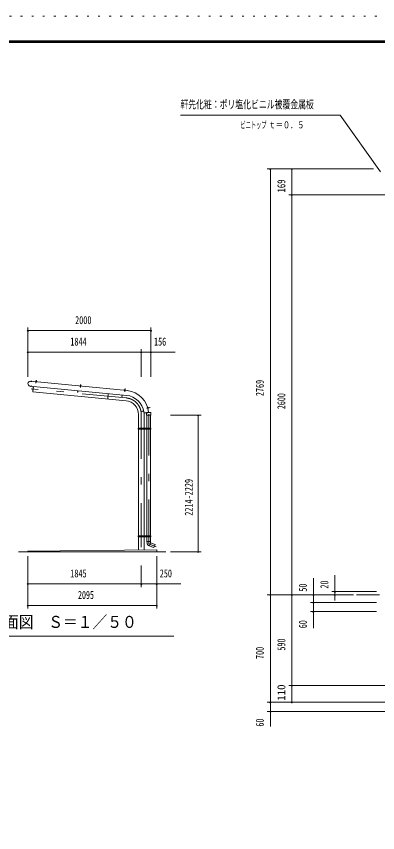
# Model space of a CAD drawing. Units: millimetres, scale not verified. Extents: x -25857 to 25867, y -10500 to 10500.
# Drawn here: x 10137 to 16013, y -2775 to 10500 of the extents above; entities that cross this region are included whole.
import ezdxf
from ezdxf.enums import TextEntityAlignment as Align

# ---------------------------------------------------------------- set-up
doc = ezdxf.new("R2010")
doc.units = ezdxf.units.MM
doc.header["$LTSCALE"] = 60
doc.linetypes.add('USER3', pattern=[24, 12, -5, 2, -5])
doc.linetypes.add('USER4', pattern=[3, 0.5, -2.5])
for name, color, linetype, lineweight in [('0-2_1-05BOLD', 7, 'Continuous', 18), ('0-3_1-25CENTER', 3, 'USER3', 18), ('0-5_1-55DIM', 3, 'Continuous', 18), ('0-6_2-02BOLD', 7, 'Continuous', 18), ('0-A_2-52DIM', 3, 'Continuous', 18), ('0-C_F-F1PAPER', 5, 'Continuous', 18), ('0-D_F-E_J_ADD', 5, 'USER4', 18)]:
    doc.layers.add(name, color=color, linetype=linetype, lineweight=lineweight)
doc.styles.add('ＭＳ ゴシック', font='')
doc.styles.get('ＭＳ ゴシック').set_extended_font_data('MS Gothic')

msp = doc.modelspace()

# ---------------------------------------------------------------- linework, layer by layer
at = {"layer": '0-2_1-05BOLD'}
for p, q in [((11939.36, 4413.16), (10366.22, 4564.64)), ((10456.29, 4566.74), (10455.8, 4561.64)), ((10462.27, 4561.02), (10462.75, 4566.12)), ((10358.85, 4488), (11931.67, 4336.54)), ((11177.46, 4492.15), (11177.95, 4497.25)), ((11184.42, 4496.63), (11183.93, 4491.53)), ((11899.62, 4427.77), (11899.13, 4422.67)), ((11905.59, 4422.05), (11906.08, 4427.14)), ((11630.66, 4365.53), (11622.31, 4278.84)), ((12279.32, 4135.15), (12284.36, 4136.04)), ((12285.49, 4129.65), (12280.45, 4128.75)), ((12294.62, 4131.51), (12293.58, 4137.42)), ((12124.77, 3800.67), (12124.77, 4025.67)), ((12207.06, 4080.32), (12184.4, 4076.33)), ((12213.87, 4025.67), (12213.87, 3800.67)), ((12287.3, 4060.56), (12225.21, 4054.97)), ((12254.44, 4057.49), (12254.44, 4057.6)), ((12257.64, 4057.49), (12257.64, 4057.89)), ((12261.63, 3800.67), (12261.63, 4012.49)), ((12316.63, 4012.49), (12316.63, 3800.67)), ((12117.07, 3792.67), (12123.17, 3792.67)), ((12123.17, 3784.67), (12123.17, 3800.67)), ((12124.77, 2053.27), (12124.77, 3784.67)), ((12213.87, 3784.67), (12213.87, 2053.27)), ((12215.47, 3800.67), (12215.47, 3784.67)), ((12260.03, 3784.67), (12260.03, 3800.67)), ((12261.63, 2053.27), (12261.63, 3784.67)), ((12316.63, 3784.67), (12316.63, 2053.27)), ((12318.23, 3800.67), (12318.23, 3784.67)), ((12318.23, 3792.67), (12324.33, 3792.67)), ((12123.17, 2045.27), (12117.07, 2045.27)), ((12123.17, 2037.27), (12123.17, 2053.27)), ((12124.77, 1821.86), (12124.77, 2037.27)), ((12213.87, 2037.27), (12213.87, 1822.71)), ((12215.47, 2053.27), (12215.47, 2037.27)), ((12260.03, 2037.27), (12260.03, 2053.27)), ((12261.63, 1961.8), (12261.63, 2037.27)), ((12316.63, 2037.27), (12316.63, 1961.8)), ((12318.23, 2053.27), (12318.23, 2037.27)), ((12324.33, 2045.27), (12318.23, 2045.27)), ((12298.05, 1888.03), (12373.82, 1860.46)), ((12319.63, 1938.71), (12300.82, 1887.03)), ((12569.32, 1794.67), (10174.32, 1794.67))]:
    msp.add_line(p, q, dxfattribs=at)
for points in [[(10451.07, 4562.1), (10467, 4560.57), (10466.84, 4558.97), (10450.92, 4560.51)], [(11172.73, 4492.61), (11172.58, 4491.02), (11188.5, 4489.48), (11188.66, 4491.08)], [(11894.24, 4421.53), (11894.39, 4423.12), (11910.32, 4421.59), (11910.17, 4419.99)], [(12279.7, 4123.8), (12281.27, 4124.07), (12278.49, 4139.83), (12276.92, 4139.55)], [(12253.24, 4012.49), (12323.24, 4012.49), (12323.24, 4057.49), (12253.24, 4057.49)], [(12117.07, 3784.67), (12117.07, 3800.67), (12324.33, 3800.67), (12324.33, 3784.67)], [(12324.33, 2037.27), (12324.33, 2053.27), (12117.07, 2053.27), (12117.07, 2037.27)]]:
    msp.add_lwpolyline(points, close=True, dxfattribs=at)
for points in [[(10452.57, 4561.96), (10453.06, 4567.05), (10453.97, 4567.47), (10465.17, 4566.39), (10465.99, 4565.81), (10465.49, 4560.71)], [(10462.55, 4566.65), (10463.4, 4575.42), (10457.43, 4575.99), (10456.59, 4567.22)], [(10457.43, 4575.99), (10457.97, 4576.44), (10462.95, 4575.96), (10463.4, 4575.42)], [(10413.09, 4482.78), (10405.04, 4399.16), (10408.23, 4398.86)], [(11920.93, 4250.08), (10407.93, 4395.77), (10416.28, 4482.47)], [(11137.94, 4412.97), (11135.73, 4390.08), (11132.55, 4390.39), (11134.75, 4413.28)], [(11187.16, 4491.22), (11187.65, 4496.32), (11186.83, 4496.9), (11175.64, 4497.98), (11174.72, 4497.56), (11174.23, 4492.47)], [(11178.25, 4497.73), (11179.09, 4506.5), (11185.06, 4505.93)], [(11179.09, 4506.5), (11179.64, 4506.95), (11184.62, 4506.47), (11185.06, 4505.93), (11184.22, 4497.16)], [(11895.89, 4422.98), (11896.38, 4428.08), (11897.3, 4428.5), (11908.5, 4427.41), (11909.31, 4426.83), (11908.82, 4421.73)], [(11905.88, 4427.67), (11906.73, 4436.44), (11900.76, 4437.01), (11899.91, 4428.24)], [(11900.76, 4437.01), (11901.3, 4437.46), (11906.28, 4436.99), (11906.73, 4436.44)], [(11859.6, 4343.48), (11857.4, 4320.6), (11854.21, 4320.9), (11856.42, 4343.79)], [(12281.01, 4125.56), (12286.06, 4126.45), (12286.4, 4127.39), (12284.45, 4138.47), (12283.8, 4139.24), (12278.76, 4138.35)], [(12284.9, 4135.89), (12293.58, 4137.42), (12294.16, 4137.01), (12295.03, 4132.09), (12294.62, 4131.51), (12285.94, 4129.98)], [(12184.4, 4076.33), (12183.85, 4079.48), (12206.48, 4083.47)], [(12373.82, 1860.46), (12392.64, 1912.14), (12316.63, 1939.81), (12318.63, 1961.8), (12259.63, 1961.8), (12262.09, 1934.74)], [(10324.32, 1794.67), (10324.32, 1804.67), (12419.32, 1824.67), (12419.32, 1794.67)]]:
    msp.add_lwpolyline(points, dxfattribs=at)
for centre in [(12237.75, 3792.67), (12237.75, 2045.27)]:
    msp.add_circle(centre, 6.25, dxfattribs=at)
for centre, radius, start, end in [((10363.94, 4526.28), 38.62, 82.41238, 262.41238), ((10451.72, 4558.42), 2, 84.4998, 264.4998), ((10454.44, 4564.54), 2.88, 50.11574, 110.11574), ((10458.54, 4556.23), 10.75, 66.91203, 102.08795), ((10464.15, 4563.6), 2.88, 58.88425, 118.88425), ((10465.65, 4557.08), 2, 264.50061, 84.50061), ((11173.38, 4488.93), 2, 84.4998, 264.4998), ((11176.11, 4495.05), 2.88, 50.11574, 110.11574), ((11180.2, 4486.74), 10.75, 66.91203, 102.08795), ((11185.81, 4494.11), 2.88, 58.88425, 118.88425), ((11187.32, 4487.59), 2, 264.50061, 84.50061), ((11895.04, 4419.45), 2, 84.4998, 264.4998), ((11897.77, 4425.56), 2.88, 50.11574, 110.11574), ((11901.87, 4417.26), 10.75, 66.91203, 102.08795), ((11907.47, 4424.62), 2.88, 58.88425, 118.88425), ((11908.98, 4418.1), 2, 264.50061, 84.50061), ((11899.32, 4025.67), 389.55, 4.68604, 84.10165), ((11899.32, 4025.67), 225.45, 0, 84.50003), ((11899.32, 4025.67), 312.55, 7.76237, 84.05869), ((12274.75, 4138.16), 2.38, 10.01471, 190.01471), ((12277.87, 4124.49), 1.68, 190.00774, 10.00774), ((12281.74, 4137.23), 2.88, 335.62325, 35.62325), ((12274.84, 4131.06), 10.75, 352.41954, 27.59546), ((12283.44, 4127.63), 2.88, 344.39175, 44.39175), ((12223.87, 4069.91), 15, 187.76337, 275.1433), ((11899.32, 4025.67), 314.55, 0, 6.42661), ((11899.32, 4025.67), 374.55, 4.87415, 5.13853), ((12316.86, 1939.72), 55, 185.19513, 249.99989)]:
    msp.add_arc(centre, radius, start, end, dxfattribs=at)
at = {"layer": '0-3_1-25CENTER'}
for p, q in [((10381.36, 4555.98), (10383.04, 4573.44)), ((10461.3, 4584.82), (10456.33, 4533.3)), ((11182.96, 4515.33), (11178, 4463.81)), ((10373.8, 4477.51), (10375.82, 4498.42)), ((11925.2, 4294.43), (10379.15, 4443.29)), ((11904.62, 4445.85), (11899.66, 4394.32)), ((12310.84, 4137.41), (12254.01, 4127.39)), ((12169.32, 4025.67), (12169.32, 1644.67)), ((12264.2, 4042.49), (12241.4, 4042.49)), ((12250.25, 3792.67), (12225.25, 3792.67)), ((12237.75, 3805.17), (12237.75, 3780.17)), ((12225.25, 2045.27), (12250.25, 2045.27)), ((12237.75, 2057.77), (12237.75, 2032.77))]:
    msp.add_line(p, q, dxfattribs=at)
msp.add_lwpolyline([(12411.87, 1875.87), (12289.13, 1920.55), (12289.13, 4030.63)], dxfattribs=at)
msp.add_arc((11899.32, 4025.67), 270, 0, 84.50003, dxfattribs=at)
at = {"layer": '0-5_1-55DIM'}
for p, q in [((10335.32, 5388.67), (10315.32, 5388.67)), ((10325.32, 4638.67), (10325.32, 5438.67)), ((10325.32, 5388.67), (12325.32, 5388.67)), ((10325.32, 5388.67), (12325.32, 5388.67)), ((12335.32, 5388.67), (12315.32, 5388.67)), ((12325.32, 5438.67), (12325.32, 4638.67)), ((12169.32, 4638.67), (12169.32, 5088.67)), ((10335.32, 5038.67), (10315.32, 5038.67)), ((10325.32, 5038.67), (12169.32, 5038.67)), ((12717.82, 5038.67), (10325.32, 5038.67)), ((12179.32, 5038.67), (12159.32, 5038.67)), ((12169.32, 5038.67), (12325.32, 5038.67)), ((12335.32, 5038.67), (12315.32, 5038.67)), ((13144.32, 4012.49), (12644.32, 4012.49)), ((13104.32, 4012.49), (13084.32, 4012.49)), ((13094.32, 1794.67), (13094.32, 4012.49)), ((12644.32, 1794.67), (13144.32, 1794.67)), ((13104.32, 1794.67), (13084.32, 1794.67)), ((10324.32, 1719.67), (10324.32, 869.67)), ((12419.32, 869.67), (12419.32, 1719.67)), ((12169.32, 1569.67), (12169.32, 1219.67)), ((10334.32, 1269.67), (10314.32, 1269.67)), ((10324.32, 1269.67), (12169.32, 1269.67)), ((12811.82, 1269.67), (10324.32, 1269.67)), ((12179.32, 1269.67), (12159.32, 1269.67)), ((12169.32, 1269.67), (12419.32, 1269.67)), ((12429.32, 1269.67), (12409.32, 1269.67)), ((10334.32, 919.67), (10314.32, 919.67)), ((10324.32, 919.67), (12419.32, 919.67)), ((10324.32, 919.67), (12419.32, 919.67)), ((12429.32, 919.67), (12409.32, 919.67)), ((9696.82, 419.67), (12696.82, 419.67))]:
    msp.add_line(p, q, dxfattribs=at)
for centre in [(10325.32, 5388.67), (12325.32, 5388.67), (10325.32, 5038.67), (12169.32, 5038.67), (12325.32, 5038.67), (13094.32, 4012.49), (13094.32, 1794.67), (10324.32, 1269.67), (12169.32, 1269.67), (12419.32, 1269.67), (10324.32, 919.67), (12419.32, 919.67)]:
    msp.add_arc(centre, 10, 180, 0, dxfattribs=at)
at = {"layer": '0-6_2-02BOLD'}
msp.add_line((16042.75, 1094.93), (15667.75, 1094.93), dxfattribs=at)
at = {"layer": '0-A_2-52DIM'}
for p, q in [((14217.75, 8017.43), (15947.36, 8017.43)), ((14277.76, 8017.43), (14257.76, 8017.43)), ((14267.76, 8017.43), (14267.76, -1050.07)), ((14627.76, 8017.43), (14607.76, 8017.43)), ((14617.75, -655.07), (14617.75, 8017.43)), ((16126.88, 7594.92), (14567.75, 7594.92)), ((14627.76, 7594.92), (14607.76, 7594.92)), ((14967.75, 549.93), (14967.75, 1364.93)), ((15317.75, 1002.83), (15317.75, 1414.93)), ((14217.75, 1094.93), (15617.75, 1094.93)), ((14277.75, 1094.93), (14257.75, 1094.93)), ((14627.76, 1094.93), (14607.76, 1094.93)), ((14977.75, 1094.93), (14957.75, 1094.93)), ((15267.75, 1144.93), (15992.75, 1144.93)), ((15327.75, 1144.93), (15307.75, 1144.93)), ((15327.75, 1094.93), (15307.75, 1094.93)), ((15992.75, 969.93), (14917.75, 969.93)), ((14977.75, 969.93), (14957.75, 969.93)), ((14917.75, 819.93), (15992.75, 819.93)), ((14977.75, 819.93), (14957.75, 819.93)), ((20493.88, -380.07), (14567.75, -380.07)), ((14627.75, -380.07), (14607.75, -380.07)), ((14217.75, -655.07), (19230.25, -655.07)), ((14277.76, -655.07), (14257.76, -655.07)), ((14627.75, -655.07), (14607.75, -655.07)), ((14217.75, -805.07), (19230.25, -805.07)), ((14277.76, -805.07), (14257.76, -805.07))]:
    msp.add_line(p, q, dxfattribs=at)
msp.add_lwpolyline([(16057.2, 7970.46), (15405.25, 8894.93), (12805.26, 8894.93)], dxfattribs=at)
for centre in [(14267.76, 8017.43), (14617.76, 8017.43), (14617.76, 7594.92), (14267.75, 1094.93), (14617.76, 1094.93), (14967.75, 1094.93), (15317.75, 1144.93), (15317.75, 1094.93), (14967.75, 969.93), (14967.75, 819.93), (14617.75, -380.07), (14267.76, -655.07), (14617.75, -655.07), (14267.76, -805.07)]:
    msp.add_arc(centre, 10, 180, 0, dxfattribs=at)
at = {"layer": '0-C_F-F1PAPER'}
for points in [[(25366.66, -10000), (-3333.33, -10000), (-3333.33, 10100), (25366.66, 10100)], [(25364.16, -9997.5), (-3330.83, -9997.5), (-3330.83, 10097.5), (25364.16, 10097.5)], [(25361.66, -9995), (-3328.33, -9995), (-3328.33, 10095), (25361.66, 10095)], [(25359.16, -9992.5), (25359.16, 10092.5), (-3325.83, 10092.5), (-3325.83, -9992.5)], [(25356.66, -9990), (-3323.33, -9990), (-3323.33, 10090), (25356.66, 10090)], [(25354.16, -9987.5), (25354.16, 10087.5), (-3320.83, 10087.5), (-3320.83, -9987.5)], [(25351.66, -9985), (-3318.33, -9985), (-3318.33, 10085), (25351.66, 10085)], [(25349.17, -9982.5), (25349.17, 10082.5), (-3315.83, 10082.5), (-3315.83, -9982.5)], [(25346.66, -9980), (25346.66, 10080), (-3313.33, 10080), (-3313.33, -9980)], [(25344.16, -9977.5), (25344.16, 10077.5), (-3310.83, 10077.5), (-3310.83, -9977.5)], [(25341.66, -9975), (-3308.33, -9975), (-3308.33, 10075), (25341.66, 10075)]]:
    msp.add_lwpolyline(points, close=True, dxfattribs=at)
at = {"layer": '0-D_F-E_J_ADD'}
msp.add_lwpolyline([(25866.67, -10500), (-3833.33, -10500), (-3833.33, 10500), (25866.67, 10500)], close=True, dxfattribs=at)

# ---------------------------------------------------------------- texts
at = {"layer": '0-5_1-55DIM', "color": 7, "style": 'ＭＳ ゴシック'}
for s, height, width, p in [('2000', 130.2, 0.75, (11092.82, 5456.43)), ('1844', 130.2, 0.75, (11014.82, 5106.43)), ('156', 130.2, 0.75, (12375.32, 5106.43)), ('1845', 130.2, 0.75, (11014.32, 1337.43)), ('250', 130.2, 0.65, (12469.32, 1337.43)), ('2095', 130.2, 0.7, (11139.32, 987.43)), ('側面図\u3000Ｓ＝１／５０', 195.4, 0.9, (9696.82, 496.31))]:
    msp.add_text(s, height=height, dxfattribs=dict(at, width=width)).set_placement(p, align=Align.BOTTOM_LEFT)
at = {"layer": '0-5_1-55DIM', "color": 7, "style": 'ＭＳ ゴシック', "width": 0.75}
msp.add_text('2214-2229', height=130.2, rotation=90, dxfattribs=at).set_placement((13044.32, 2379.58), align=Align.BOTTOM_LEFT)
at = {"layer": '0-A_2-52DIM', "color": 7, "style": 'ＭＳ ゴシック'}
for s, height, width, p in [('軒先化粧：ポリ塩化ビニル被覆金属板', 130.2, 0.7, (12805.26, 8962.7)), ('ビニトップ ', 110.7, 0.55, (13780.25, 8644.93)), ('ｔ＝０．５', 110.7, 0.75, (14239.53, 8644.93))]:
    msp.add_text(s, height=height, dxfattribs=dict(at, width=width)).set_placement(p, align=Align.BOTTOM_LEFT)
for s, width, p in [('169', 0.8, (14549.99, 7634.93)), ('2769', 0.65, (14199.99, 4323.68)), ('2600', 0.7, (14549.99, 4112.43)), ('50', 0.7, (14899.99, 1144.93)), ('20', 0.7, (15249.99, 1194.93)), ('60', 0.7, (14899.99, 549.93)), ('590', 0.7, (14549.99, 186.18)), ('700', 0.75, (14199.99, 48.68)), ('60', 0.7, (14199.99, -1050.07))]:
    msp.add_text(s, height=130.2, rotation=90, dxfattribs=dict(at, width=width)).set_placement(p, align=Align.BOTTOM_LEFT)
msp.add_text('110', height=130.2, rotation=90, dxfattribs=at).set_placement((14549.99, -630.07), align=Align.BOTTOM_LEFT)

doc.saveas('drawing.dxf')
